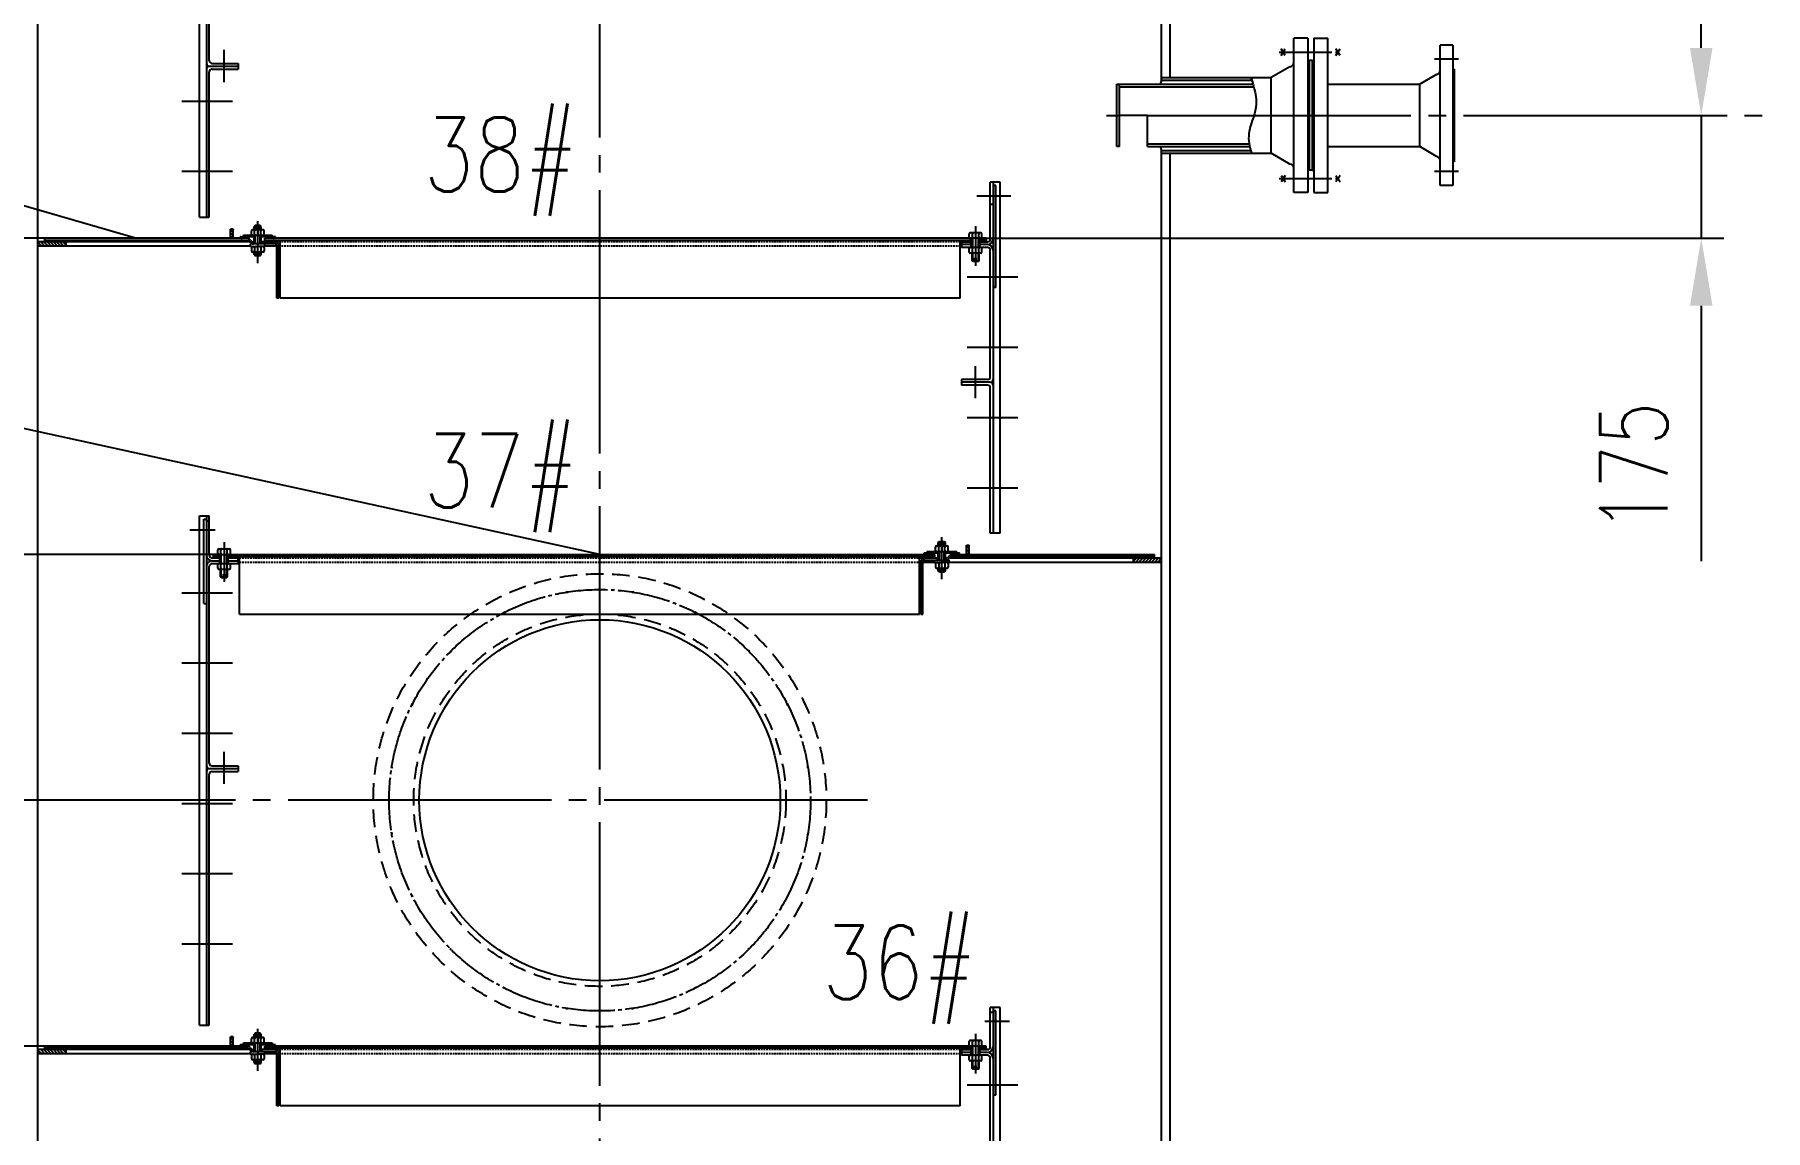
# Model space of a CAD drawing. Extents: x 16825 to 205982, y -10874 to 68273.
# Drawn here: x 164146 to 166610, y 53336 to 54896 of the extents above; entities that cross this region are included whole.
import ezdxf

# ---------------------------------------------------------------- set-up
doc = ezdxf.new("R2010")
doc.units = 0
doc.header["$LTSCALE"] = 5
doc.header["$MEASUREMENT"] = 0
doc.linetypes.add('CENTER', pattern=[18, 15, -1, 1, -1])
doc.linetypes.add('DASHED', pattern=[0.75, 0.5, -0.25])
doc.layers.get('DEFPOINTS').update_dxf_attribs({"linetype": 'CONTINUOUS'})
for name, color, linetype in [('CEN', 6, 'CENTER'), ('DIM', 1, 'CONTINUOUS'), ('HAT', 8, 'CONTINUOUS'), ('HID', 5, 'DASHED'), ('THIN', 1, 'CONTINUOUS'), ('THINK', 2, 'CONTINUOUS'), ('THK', 2, 'CONTINUOUS'), ('THN', 4, 'CONTINUOUS')]:
    doc.layers.add(name, color=color, linetype=linetype)
doc.styles.get("Standard").update_dxf_attribs({"font": 'simplex', "width": 0.75, "bigfont": 'hzdx'})
doc.dimstyles.new('DIM3', dxfattribs={"dimscale": 0, "dimtxt": 3, "dimasz": 3, "dimexe": 1, "dimexo": 0, "dimgap": 1.5, "dimtad": 1, "dimdec": 4, "dimdsep": 46, "dimtxsty": 'Standard', "dimcen": 3, "dimclrd": 1, "dimclrt": 3, "dimadec": 0, "dimazin": 0, "dimtfac": 0.75, "dimtdec": 4, "dimtix": 1, "dimtmove": 0, "dimatfit": 0, "dimfxl": 0, "dimtolj": 1, "dimtzin": 0, "dimarcsym": 0})
pattern_1 = [(135, (165397.0422, 51364.4804), (2.245064, 2.245064), [])]
pattern_2 = [(135, (165397.0422, 52514.4804), (2.245064, 2.245064), [])]
pattern_3 = [(45, (164503.711, 52064.4804), (-2.245064, 2.245064), [])]

# ---------------------------------------------------------------- blocks, each defined once
blk = doc.blocks.new('*D143')
at = {"layer": 'DEFPOINTS', "color": 0}
for p in [(166444.9, 66851.4), (165942.4, 28756.4), (167697.2, 28756.4)]:
    blk.add_point(p, dxfattribs=at)
at = {"layer": 'DIM', "lineweight": -2}
for p, q in [((166444.9, 66851.4), (167729.2, 66851.4)), ((165942.4, 28756.4), (167729.2, 28756.4))]:
    blk.add_line(p, q, dxfattribs=at)
at = {"layer": 'DIM', "color": 1, "lineweight": -2}
blk.add_line((167697.2, 66755.4), (167697.2, 28852.4), dxfattribs=at)
at = {"layer": 'DIM', "color": 1}
for points in [[(167681.2, 66755.4), (167713.2, 66755.4), (167697.2, 66851.4)], [(167681.2, 28852.4), (167713.2, 28852.4), (167697.2, 28756.4)]]:
    blk.add_solid(points, dxfattribs=at)
at = {"layer": 'DIM', "color": 3, "insert": (167601.2, 47803.9), "char_height": 96, "attachment_point": 5, "rotation": 90}
blk.add_mtext('\\A1;~38095', dxfattribs=at)
blk = doc.blocks.new('*D38')
at = {"layer": 'DEFPOINTS', "color": 0}
for p in [(165768.4, 59631.4), (167424.3, 59631.4), (165762.4, 34581.4)]:
    blk.add_point(p, dxfattribs=at)
at = {"layer": 'DIM', "lineweight": -2}
for p, q in [((165768.4, 59631.4), (167456.3, 59631.4)), ((165762.4, 34581.4), (167456.3, 34581.4))]:
    blk.add_line(p, q, dxfattribs=at)
at = {"layer": 'DIM', "color": 1, "lineweight": -2}
blk.add_line((167424.3, 34677.4), (167424.3, 59535.4), dxfattribs=at)
at = {"layer": 'DIM', "color": 1}
for points in [[(167408.3, 59535.4), (167440.3, 59535.4), (167424.3, 59631.4)], [(167408.3, 34677.4), (167440.3, 34677.4), (167424.3, 34581.4)]]:
    blk.add_solid(points, dxfattribs=at)
at = {"layer": 'DIM', "color": 3, "insert": (167328.3, 47106.4), "char_height": 96, "attachment_point": 5, "rotation": 90}
blk.add_mtext('\\A1;25050', dxfattribs=at)
blk = doc.blocks.new('*D104')
at = {"layer": 'DEFPOINTS', "color": 0}
for p in [(163106.3, 58206.4), (164238.9, 58206.4), (163235.4, 54156.4)]:
    blk.add_point(p, dxfattribs=at)
at = {"layer": 'DIM', "lineweight": -2}
for p, q in [((164238.9, 58206.4), (163074.3, 58206.4)), ((163235.4, 54156.4), (163074.3, 54156.4))]:
    blk.add_line(p, q, dxfattribs=at)
at = {"layer": 'DIM', "color": 1, "lineweight": -2}
blk.add_line((163106.3, 54252.4), (163106.3, 58110.4), dxfattribs=at)
at = {"layer": 'DIM', "color": 1}
for points in [[(163090.3, 58110.4), (163122.3, 58110.4), (163106.3, 58206.4)], [(163090.3, 54252.4), (163122.3, 54252.4), (163106.3, 54156.4)]]:
    blk.add_solid(points, dxfattribs=at)
at = {"layer": 'DIM', "color": 3, "insert": (163010.3, 56181.4), "char_height": 96, "attachment_point": 5, "rotation": 90}
blk.add_mtext('\\A1;9x450=4050', dxfattribs=at)
blk = doc.blocks.new('*D100')
at = {"layer": 'DEFPOINTS', "color": 0}
for p in [(163106.3, 53456.4), (164178.3, 53456.4), (163262.2, 49406.4)]:
    blk.add_point(p, dxfattribs=at)
at = {"layer": 'DIM', "lineweight": -2}
for p, q in [((164178.3, 53456.4), (163074.3, 53456.4)), ((163262.2, 49406.4), (163074.3, 49406.4))]:
    blk.add_line(p, q, dxfattribs=at)
at = {"layer": 'DIM', "color": 1, "lineweight": -2}
blk.add_line((163106.3, 49502.4), (163106.3, 53360.4), dxfattribs=at)
at = {"layer": 'DIM', "color": 1}
for points in [[(163090.3, 53360.4), (163122.3, 53360.4), (163106.3, 53456.4)], [(163090.3, 49502.4), (163122.3, 49502.4), (163106.3, 49406.4)]]:
    blk.add_solid(points, dxfattribs=at)
at = {"layer": 'DIM', "color": 3, "insert": (163010.3, 51431.4), "char_height": 96, "attachment_point": 5, "rotation": 90}
blk.add_mtext('\\A1;9x450=4050', dxfattribs=at)
blk = doc.blocks.new('*D103')
at = {"layer": 'DEFPOINTS', "color": 0}
for p in [(163423, 54606.4), (164289.4, 54606.4), (163741.9, 54156.4)]:
    blk.add_point(p, dxfattribs=at)
at = {"layer": 'DIM', "lineweight": -2}
for p, q in [((164289.4, 54606.4), (163391, 54606.4)), ((163741.9, 54156.4), (163391, 54156.4))]:
    blk.add_line(p, q, dxfattribs=at)
at = {"layer": 'DIM', "color": 1, "lineweight": -2}
blk.add_line((163423, 54252.4), (163423, 54510.4), dxfattribs=at)
at = {"layer": 'DIM', "color": 1}
for points in [[(163407, 54510.4), (163439, 54510.4), (163423, 54606.4)], [(163407, 54252.4), (163439, 54252.4), (163423, 54156.4)]]:
    blk.add_solid(points, dxfattribs=at)
at = {"layer": 'DIM', "color": 3, "insert": (163327, 54381.4), "char_height": 96, "attachment_point": 5, "rotation": 90}
blk.add_mtext('\\A1;450', dxfattribs=at)
blk = doc.blocks.new('*D102')
at = {"layer": 'DEFPOINTS', "color": 0}
for p in [(163106.3, 54156.4), (164409.4, 54156.4), (163626.3, 53456.4)]:
    blk.add_point(p, dxfattribs=at)
at = {"layer": 'DIM', "lineweight": -2}
for p, q in [((164409.4, 54156.4), (163074.3, 54156.4)), ((163626.3, 53456.4), (163074.3, 53456.4))]:
    blk.add_line(p, q, dxfattribs=at)
at = {"layer": 'DIM', "color": 1, "lineweight": -2}
blk.add_line((163106.3, 53552.4), (163106.3, 54060.4), dxfattribs=at)
at = {"layer": 'DIM', "color": 1}
for points in [[(163090.3, 54060.4), (163122.3, 54060.4), (163106.3, 54156.4)], [(163090.3, 53552.4), (163122.3, 53552.4), (163106.3, 53456.4)]]:
    blk.add_solid(points, dxfattribs=at)
at = {"layer": 'DIM', "color": 3, "insert": (163010.3, 53806.4), "char_height": 96, "attachment_point": 5, "rotation": 90}
blk.add_mtext('\\A1;700', dxfattribs=at)
blk = doc.blocks.new('*D111')
at = {"layer": 'DEFPOINTS', "color": 0}
for p in [(166198.5, 54781.4), (166518.7, 54781.4), (165491.4, 54606.4)]:
    blk.add_point(p, dxfattribs=at)
at = {"layer": 'DIM', "color": 1, "lineweight": -2}
for p, q in [((166518.7, 54877.4), (166518.7, 54973.4)), ((166518.7, 54781.4), (166518.7, 54606.4)), ((166518.7, 54510.4), (166518.7, 54146.9))]:
    blk.add_line(p, q, dxfattribs=at)
at = {"layer": 'DIM', "lineweight": -2}
for p, q in [((166198.5, 54781.4), (166550.7, 54781.4)), ((165491.4, 54606.4), (166550.7, 54606.4))]:
    blk.add_line(p, q, dxfattribs=at)
at = {"layer": 'DIM', "color": 1}
for points in [[(166502.7, 54877.4), (166534.7, 54877.4), (166518.7, 54781.4)], [(166502.7, 54510.4), (166534.7, 54510.4), (166518.7, 54606.4)]]:
    blk.add_solid(points, dxfattribs=at)
at = {"layer": 'DIM', "color": 3, "insert": (166422.7, 54280.7), "char_height": 96, "attachment_point": 5, "rotation": 90}
blk.add_mtext('\\A1;175', dxfattribs=at)

msp = doc.modelspace()

# ---------------------------------------------------------------- hatches: boundary and pattern name
at = {"layer": 'HAT'}
h = msp.add_hatch(dxfattribs=at)
h.set_pattern_fill('ANSI31', color=256, style=0)
h.set_pattern_definition(pattern_2)
h.paths.add_polyline_path([(164424.377, 54619.373), (164428.377, 54619.373), (164428.377, 54606.373), (164424.377, 54606.373)])
h = msp.add_hatch(dxfattribs=at)
h.set_pattern_fill('ANSI31', color=256, style=0)
h.set_pattern_definition(pattern_2)
h.paths.add_polyline_path([(164190.377, 54601.373), (164190.377, 54595.373), (164150.377, 54595.373), (164150.377, 54601.373)])
h = msp.add_hatch(dxfattribs=at)
h.set_pattern_fill('ANSI31', color=256, scale=0.5, style=0)
h.set_pattern_definition([(135, (165396.0422, 53229.4574), (1.122532, 1.122532), [])])
h.paths.add_polyline_path([(164469.377, 54608.373), (164469.377, 54610.373), (164482.877, 54610.373, -0.23606798), (164484.877, 54609.373, 0.23606798), (164486.877, 54608.373), (164488.377, 54608.373), (164488.377, 54606.373), (164486.877, 54606.373, -0.23606798), (164484.877, 54607.373, 0.23606798), (164482.877, 54608.373)])
h.paths.add_polyline_path([(164457.377, 54610.373), (164457.377, 54608.373), (164443.877, 54608.373, 0.23606798), (164441.877, 54607.373, -0.23606798), (164439.877, 54606.373), (164438.377, 54606.373), (164438.377, 54608.373), (164439.877, 54608.373, 0.23606798), (164441.877, 54609.373, -0.23606798), (164443.877, 54610.373)])
h = msp.add_hatch(dxfattribs=at)
h.set_pattern_fill('ANSI31', color=256, style=0)
h.set_pattern_definition(pattern_3)
h.paths.add_polyline_path([(165476.377, 54169.373), (165472.377, 54169.373), (165472.377, 54156.373), (165476.377, 54156.373)])
h = msp.add_hatch(dxfattribs=at)
h.set_pattern_fill('ANSI31', color=256, scale=0.5, style=0)
h.set_pattern_definition([(45, (164504.711, 52779.4574), (-1.122532, 1.122532), [])])
h.paths.add_polyline_path([(165431.377, 54158.373), (165431.377, 54160.373), (165417.877, 54160.373, 0.23606798), (165415.877, 54159.373, -0.23606798), (165413.877, 54158.373), (165412.377, 54158.373), (165412.377, 54156.373), (165413.877, 54156.373, 0.23606798), (165415.877, 54157.373, -0.23606798), (165417.877, 54158.373)])
h.paths.add_polyline_path([(165443.377, 54160.373), (165443.377, 54158.373), (165456.877, 54158.373, -0.23606798), (165458.877, 54157.373, 0.23606798), (165460.877, 54156.373), (165462.377, 54156.373), (165462.377, 54158.373), (165460.877, 54158.373, -0.23606798), (165458.877, 54159.373, 0.23606798), (165456.877, 54160.373)])
h = msp.add_hatch(dxfattribs=at)
h.set_pattern_fill('ANSI31', color=256, style=0)
h.set_pattern_definition(pattern_3)
h.paths.add_polyline_path([(165710.377, 54151.373), (165710.377, 54145.373), (165750.377, 54145.373), (165750.377, 54151.373)])
h = msp.add_hatch(dxfattribs=at)
h.set_pattern_fill('ANSI31', color=256, style=0)
h.set_pattern_definition(pattern_1)
h.paths.add_polyline_path([(164424.377, 53469.373), (164428.377, 53469.373), (164428.377, 53456.373), (164424.377, 53456.373)])
h = msp.add_hatch(dxfattribs=at)
h.set_pattern_fill('ANSI31', color=256, scale=0.5, style=0)
h.set_pattern_definition([(135, (165396.0422, 52079.4574), (1.122532, 1.122532), [])])
h.paths.add_polyline_path([(164469.377, 53458.373), (164469.377, 53460.373), (164482.877, 53460.373, -0.23606798), (164484.877, 53459.373, 0.23606798), (164486.877, 53458.373), (164488.377, 53458.373), (164488.377, 53456.373), (164486.877, 53456.373, -0.23606798), (164484.877, 53457.373, 0.23606798), (164482.877, 53458.373)])
h.paths.add_polyline_path([(164457.377, 53460.373), (164457.377, 53458.373), (164443.877, 53458.373, 0.23606798), (164441.877, 53457.373, -0.23606798), (164439.877, 53456.373), (164438.377, 53456.373), (164438.377, 53458.373), (164439.877, 53458.373, 0.23606798), (164441.877, 53459.373, -0.23606798), (164443.877, 53460.373)])
h = msp.add_hatch(dxfattribs=at)
h.set_pattern_fill('ANSI31', color=256, style=0)
h.set_pattern_definition(pattern_1)
h.paths.add_polyline_path([(164190.377, 53451.373), (164190.377, 53445.373), (164150.377, 53445.373), (164150.377, 53451.373)])

# ---------------------------------------------------------------- linework, layer by layer
at = {"layer": 'CEN', "ltscale": 5}
for p, q in [((164950.377, 28649.949), (164950.377, 65759.35)), ((165671.611, 54781.373), (165690.377, 54781.373)), ((165730.377, 54781.373), (168073.886, 54781.373)), ((165331.499, 53806.373), (162785.965, 53806.373))]:
    msp.add_line(p, q, dxfattribs=at)
at = {"layer": 'CEN'}
for p, q in [((164415.377, 54828.868), (164415.377, 54874.584)), ((165917.93, 54871.373), (166006.836, 54871.373)), ((166173.018, 54861.373), (166138.735, 54861.373)), ((164427.32, 54801.373), (164355.01, 54801.373)), ((164427.32, 54701.373), (164355.01, 54701.373)), ((165917.93, 54691.373), (166006.836, 54691.373)), ((166173.018, 54701.373), (166138.735, 54701.373)), ((165535.642, 54666.373), (165487.299, 54666.373)), ((164463.377, 54571.182), (164463.377, 54630.95)), ((165485.377, 54623.632), (165485.377, 54567.398)), ((165473.433, 54551.373), (165545.744, 54551.373)), ((165473.433, 54451.373), (165545.744, 54451.373)), ((165485.377, 54378.868), (165485.377, 54424.584)), ((165473.433, 54351.373), (165545.744, 54351.373)), ((165473.433, 54251.373), (165545.744, 54251.373)), ((164366.438, 54191.373), (164402.556, 54191.373)), ((164415.377, 54173.632), (164415.377, 54117.398)), ((165437.377, 54121.182), (165437.377, 54180.95)), ((164427.32, 54101.373), (164355.01, 54101.373)), ((164427.32, 54001.373), (164355.01, 54001.373)), ((164427.32, 53901.373), (164355.01, 53901.373)), ((164415.377, 53829.722), (164415.377, 53875.437)), ((164427.32, 53801.373), (164355.01, 53801.373)), ((164427.32, 53701.373), (164355.01, 53701.373)), ((164427.32, 53601.373), (164355.01, 53601.373)), ((164463.377, 53421.182), (164463.377, 53480.95)), ((165533.676, 53491.373), (165498.63, 53491.373)), ((165485.377, 53473.632), (165485.377, 53417.398)), ((165473.433, 53401.373), (165545.744, 53401.373))]:
    msp.add_line(p, q, dxfattribs=at)
msp.add_circle((164950.377, 53806.373), 300, dxfattribs=at)
at = {"layer": 'HID'}
for p, q in [((165463.377, 54601.373), (164496.377, 54601.373)), ((165463.377, 54595.373), (164496.377, 54595.373)), ((164437.377, 54151.373), (165404.377, 54151.373)), ((164437.377, 54145.373), (165404.377, 54145.373)), ((165463.377, 53451.373), (164496.377, 53451.373)), ((165463.377, 53445.373), (164496.377, 53445.373))]:
    msp.add_line(p, q, dxfattribs=at)
at = {"layer": 'HID', "ltscale": 10}
for radius in [322.5, 265]:
    msp.add_circle((164950.377, 53806.373), radius, dxfattribs=at)
at = {"layer": 'THIN'}
for p, q in [((164289.377, 54606.373), (162229.69, 55202.498)), ((164950.377, 54156.373), (162229.69, 54751.195))]:
    msp.add_line(p, q, dxfattribs=at)
msp.add_open_spline([(165877.131, 54835.373), (165882.398, 54821.09), (165890.186, 54794.313), (165871.052, 54758.556), (165875.226, 54736.815), (165878.462, 54727.373)], degree=3, knots=[9.61809458, 9.61809458, 9.61809458, 9.61809458, 53.25499629, 91.56158842, 120.97005908, 120.97005908, 120.97005908, 120.97005908], dxfattribs=at)
at = {"layer": 'THINK'}
for p, q in [((164150.377, 54595.373), (164150.377, 54601.373)), ((165750.377, 54145.373), (165750.377, 54151.373)), ((164150.377, 53445.373), (164150.377, 53451.373))]:
    msp.add_line(p, q, dxfattribs=at)
at = {"layer": 'THK'}
for p, q in [((165750.377, 54831.373), (165750.377, 55631.373)), ((165762.377, 54835.373), (165762.377, 55627.373)), ((164150.377, 36168.873), (164150.377, 55518.373)), ((164380.377, 54636.373), (164380.377, 55136.373)), ((164390.377, 55136.373), (164390.377, 54636.373)), ((164394.377, 54859.373), (164394.377, 55039.373)), ((165938.377, 54671.373), (165938.377, 54891.373)), ((165958.377, 54891.373), (165938.377, 54891.373)), ((165958.377, 54891.373), (165958.377, 54671.373)), ((165966.877, 54891.373), (165966.877, 54671.373)), ((165966.877, 54891.373), (165986.877, 54891.373)), ((165986.877, 54671.373), (165986.877, 54891.373)), ((165926.38, 54866.791), (165920.415, 54875.955)), ((165920.415, 54866.791), (165926.38, 54875.955)), ((165964.877, 54859.373), (165958.377, 54859.373)), ((165960.377, 54859.373), (165960.377, 54703.373)), ((165964.877, 54859.373), (165964.877, 54703.373)), ((165964.877, 54859.373), (165966.877, 54859.373)), ((165998.387, 54866.791), (166004.352, 54875.955)), ((166004.352, 54866.791), (165998.387, 54875.955)), ((166146.877, 54681.373), (166146.877, 54881.373)), ((166164.877, 54881.373), (166146.877, 54881.373)), ((166164.877, 54881.373), (166164.877, 54681.373)), ((164394.377, 54851.373), (164435.377, 54851.373)), ((164394.377, 54636.373), (164394.377, 54843.373)), ((164398.377, 54855.373), (164435.377, 54855.373)), ((164398.377, 54847.373), (164435.377, 54847.373)), ((164435.377, 54855.373), (164435.377, 54847.373)), ((165750.377, 54835.373), (165906.374, 54835.373)), ((165933.108, 54850.726), (165906.374, 54835.373)), ((165906.374, 54727.373), (165906.374, 54835.373)), ((166141.608, 54839.726), (166118.153, 54825.873)), ((166166.877, 54847.373), (166164.877, 54847.373)), ((166166.877, 54847.373), (166166.877, 54715.373)), ((165686.377, 54736.873), (165686.377, 54825.873)), ((165686.377, 54825.873), (165880.415, 54825.873)), ((165690.377, 54736.873), (165690.377, 54825.873)), ((165690.377, 54821.873), (165881.62, 54821.873)), ((165750.377, 54831.373), (165878.573, 54831.373)), ((165986.877, 54825.873), (166118.153, 54825.873)), ((166118.153, 54736.873), (166118.153, 54825.873)), ((165730.377, 54781.373), (165690.377, 54781.373)), ((165730.377, 54736.873), (165730.377, 54781.373)), ((165690.377, 54736.873), (165686.377, 54736.873)), ((165730.377, 54740.873), (165874.974, 54740.873)), ((165730.377, 54736.873), (165875.745, 54736.873)), ((165986.877, 54736.873), (166118.153, 54736.873)), ((166141.608, 54723.019), (166118.153, 54736.873)), ((165750.377, 41744.373), (165750.377, 54731.373)), ((165750.377, 54731.373), (165877.18, 54731.373)), ((165750.377, 54727.373), (165906.374, 54727.373)), ((165762.377, 43081.373), (165762.377, 54727.373)), ((165933.108, 54712.019), (165906.374, 54727.373)), ((166166.877, 54715.373), (166164.877, 54715.373)), ((165520.377, 54686.373), (165506.377, 54686.373)), ((165506.377, 54605.373), (165506.377, 54686.373)), ((165510.377, 54686.373), (165510.377, 54186.373)), ((165520.377, 54186.373), (165520.377, 54686.373)), ((165920.415, 54695.955), (165926.38, 54686.791)), ((165926.38, 54695.955), (165920.415, 54686.791)), ((165964.877, 54703.373), (165958.377, 54703.373)), ((165964.877, 54703.373), (165966.877, 54703.373)), ((166004.352, 54695.955), (165998.387, 54686.791)), ((165998.387, 54695.955), (166004.352, 54686.791)), ((165514.377, 54681.373), (165510.377, 54681.373)), ((165514.377, 54536.373), (165514.377, 54681.373)), ((165958.377, 54671.373), (165938.377, 54671.373)), ((165966.877, 54671.373), (165986.877, 54671.373)), ((166164.877, 54681.373), (166146.877, 54681.373)), ((164380.377, 54636.373), (164394.377, 54636.373)), ((165510.377, 54654.373), (165506.377, 54654.373)), ((164424.377, 54606.373), (164424.377, 54619.373)), ((164428.377, 54619.373), (164424.377, 54619.373)), ((164428.377, 54606.373), (164428.377, 54619.373)), ((164454.377, 54611.873), (164454.377, 54616.873)), ((164470.877, 54618.373), (164455.877, 54618.373)), ((164459.877, 54624.826), (164458.377, 54623.326)), ((164458.377, 54618.373), (164458.377, 54623.326)), ((164458.377, 54623.326), (164462.377, 54623.326)), ((164458.877, 54611.873), (164458.877, 54616.873)), ((164462.377, 54624.826), (164459.877, 54624.826)), ((164462.377, 54619.826), (164462.377, 54624.826)), ((164464.377, 54619.826), (164462.377, 54619.826)), ((164463.377, 54618.373), (164463.377, 54610.373)), ((164466.877, 54624.826), (164464.377, 54624.826)), ((164464.377, 54619.826), (164464.377, 54624.826)), ((164468.377, 54623.326), (164464.377, 54623.326)), ((164468.377, 54623.326), (164466.877, 54624.826)), ((164467.877, 54611.873), (164467.877, 54616.873)), ((164468.377, 54618.373), (164468.377, 54623.326)), ((164472.377, 54611.873), (164472.377, 54616.873)), ((165476.377, 54607.873), (165476.377, 54612.873)), ((165492.877, 54614.373), (165477.877, 54614.373)), ((165480.877, 54607.873), (165480.877, 54612.873)), ((165489.877, 54607.873), (165489.877, 54612.873)), ((165494.377, 54607.873), (165494.377, 54612.873)), ((164452.377, 54601.373), (164150.377, 54601.373)), ((164453.141, 54595.373), (164150.377, 54595.373)), ((164448.716, 54606.373), (164160.377, 54606.373)), ((164160.377, 54601.373), (164160.377, 54606.373)), ((164448.377, 54603.373), (164160.377, 54603.373)), ((164190.377, 54595.373), (164190.377, 54603.373)), ((164438.377, 54606.373), (164438.377, 54608.373)), ((164439.877, 54608.373), (164438.377, 54608.373)), ((164482.877, 54610.373), (164443.877, 54610.373)), ((164458.377, 54608.373), (164443.877, 54608.373)), ((164453.141, 54594.873), (164453.141, 54598.373)), ((164487.377, 54598.373), (164453.141, 54598.373)), ((164453.141, 54594.873), (164463.377, 54594.873)), ((164454.377, 54593.373), (164454.377, 54588.373)), ((164457.377, 54608.373), (164457.377, 54610.373)), ((164457.377, 54598.373), (164457.377, 54601.373)), ((164458.377, 54601.373), (164457.377, 54601.373)), ((164458.377, 54598.373), (164458.377, 54610.373)), ((164458.877, 54593.373), (164458.877, 54588.373)), ((164463.377, 54586.873), (164463.377, 54594.873)), ((164473.612, 54594.873), (164463.377, 54594.873)), ((164467.877, 54593.373), (164467.877, 54588.373)), ((164468.377, 54598.373), (164468.377, 54610.373)), ((164482.877, 54608.373), (164468.377, 54608.373)), ((164495.377, 54601.373), (164468.377, 54601.373)), ((164469.377, 54608.373), (164469.377, 54610.373)), ((164469.377, 54598.373), (164469.377, 54601.373)), ((164472.377, 54593.373), (164472.377, 54588.373)), ((165500.377, 54606.373), (164473.377, 54606.373)), ((164473.377, 54601.373), (164473.377, 54606.373)), ((165480.377, 54603.373), (164473.377, 54603.373)), ((164473.612, 54594.873), (164473.612, 54598.373)), ((164490.377, 54595.373), (164473.612, 54595.373)), ((164488.377, 54608.373), (164486.877, 54608.373)), ((164488.377, 54606.373), (164488.377, 54608.373)), ((164490.377, 54521.373), (164490.377, 54595.373)), ((164493.377, 54601.373), (164493.377, 54603.373)), ((164495.377, 54595.373), (164493.377, 54595.373)), ((164493.377, 54521.373), (164493.377, 54595.373)), ((164495.377, 54521.373), (164495.377, 54603.373)), ((165463.377, 54521.373), (165463.377, 54603.373)), ((165463.377, 54601.373), (165480.377, 54601.373)), ((165465.377, 54595.373), (165463.377, 54595.373)), ((165465.377, 54597.373), (165465.377, 54601.373)), ((165465.377, 54601.373), (165465.377, 54593.373)), ((165480.377, 54601.373), (165465.377, 54601.373)), ((165480.377, 54597.373), (165465.377, 54597.373)), ((165502.377, 54593.373), (165465.377, 54593.373)), ((165476.377, 54586.873), (165476.377, 54591.873)), ((165479.377, 54603.373), (165479.377, 54606.373)), ((165479.377, 54603.373), (165479.377, 54601.373)), ((165479.377, 54593.373), (165479.377, 54601.373)), ((165480.377, 54593.373), (165480.377, 54606.373)), ((165480.877, 54586.873), (165480.877, 54591.873)), ((165489.877, 54586.873), (165489.877, 54591.873)), ((165490.377, 54593.373), (165490.377, 54606.373)), ((165500.377, 54603.373), (165490.377, 54603.373)), ((165502.377, 54601.373), (165490.377, 54601.373)), ((165490.377, 54601.373), (165502.377, 54601.373)), ((165502.377, 54597.373), (165490.377, 54597.373)), ((165491.377, 54603.373), (165491.377, 54606.373)), ((165491.377, 54601.373), (165491.377, 54603.373)), ((165491.377, 54593.373), (165491.377, 54601.373)), ((165494.377, 54586.873), (165494.377, 54591.873)), ((165500.377, 54603.373), (165500.377, 54606.373)), ((165500.377, 54603.373), (165500.377, 54601.373)), ((165506.377, 54409.373), (165506.377, 54589.373)), ((164470.877, 54586.873), (164455.877, 54586.873)), ((164458.377, 54582.826), (164458.377, 54586.873)), ((164458.377, 54582.826), (164459.877, 54581.326)), ((164458.377, 54582.826), (164462.377, 54582.826)), ((164462.377, 54581.326), (164459.877, 54581.326)), ((164462.377, 54581.326), (164462.377, 54586.326)), ((164464.377, 54586.326), (164462.377, 54586.326)), ((164464.377, 54581.326), (164464.377, 54586.326)), ((164468.377, 54582.826), (164464.377, 54582.826)), ((164466.877, 54581.326), (164464.377, 54581.326)), ((164466.877, 54581.326), (164468.377, 54582.826)), ((164468.377, 54582.826), (164468.377, 54586.873)), ((165492.877, 54585.373), (165477.877, 54585.373)), ((165480.377, 54574.373), (165480.377, 54585.373)), ((165481.377, 54573.373), (165480.377, 54574.373)), ((165480.377, 54574.373), (165484.377, 54574.373)), ((165484.377, 54573.373), (165481.377, 54573.373)), ((165484.377, 54573.373), (165484.377, 54578.373)), ((165486.377, 54578.373), (165484.377, 54578.373)), ((165486.377, 54573.373), (165486.377, 54578.373)), ((165490.377, 54574.373), (165486.377, 54574.373)), ((165489.377, 54573.373), (165486.377, 54573.373)), ((165489.377, 54573.373), (165490.377, 54574.373)), ((165490.377, 54574.373), (165490.377, 54585.373)), ((164493.377, 54521.373), (164490.377, 54521.373)), ((165463.377, 54521.373), (164495.377, 54521.373)), ((165514.377, 54536.373), (165510.377, 54536.373)), ((165502.377, 54405.373), (165465.377, 54405.373)), ((165465.377, 54405.373), (165465.377, 54397.373)), ((165506.377, 54401.373), (165465.377, 54401.373)), ((165502.377, 54397.373), (165465.377, 54397.373)), ((165506.377, 54186.373), (165506.377, 54393.373)), ((164380.377, 53486.373), (164380.377, 54211.373)), ((164380.377, 54211.373), (164394.377, 54211.373)), ((164386.377, 54086.373), (164386.377, 54206.373)), ((164386.377, 54206.373), (164390.377, 54206.373)), ((164390.377, 54211.373), (164390.377, 53486.373)), ((164390.377, 54204.373), (164394.377, 54204.373)), ((164394.377, 54155.373), (164394.377, 54211.373)), ((165429.877, 54168.373), (165444.877, 54168.373)), ((165432.377, 54173.326), (165433.877, 54174.826)), ((165432.377, 54168.373), (165432.377, 54173.326)), ((165432.377, 54173.326), (165436.377, 54173.326)), ((165433.877, 54174.826), (165436.377, 54174.826)), ((165436.377, 54169.826), (165436.377, 54174.826)), ((165436.377, 54169.826), (165438.377, 54169.826)), ((165437.377, 54168.373), (165437.377, 54160.373)), ((165438.377, 54169.826), (165438.377, 54174.826)), ((165438.377, 54174.826), (165440.877, 54174.826)), ((165442.377, 54173.326), (165438.377, 54173.326)), ((165440.877, 54174.826), (165442.377, 54173.326)), ((165442.377, 54168.373), (165442.377, 54173.326)), ((165472.377, 54169.373), (165476.377, 54169.373)), ((165472.377, 54156.373), (165472.377, 54169.373)), ((165476.377, 54156.373), (165476.377, 54169.373)), ((165520.377, 54186.373), (165506.377, 54186.373)), ((164398.377, 54151.373), (164410.377, 54151.373)), ((164410.377, 54151.373), (164398.377, 54151.373)), ((164398.377, 54147.373), (164410.377, 54147.373)), ((164398.377, 54143.373), (164435.377, 54143.373)), ((164400.377, 54156.373), (165427.377, 54156.373)), ((164400.377, 54153.373), (164400.377, 54156.373)), ((164400.377, 54153.373), (164410.377, 54153.373)), ((164400.377, 54153.373), (164400.377, 54151.373)), ((164406.377, 54157.873), (164406.377, 54162.873)), ((164407.877, 54164.373), (164422.877, 54164.373)), ((164409.377, 54153.373), (164409.377, 54156.373)), ((164409.377, 54151.373), (164409.377, 54153.373)), ((164409.377, 54143.373), (164409.377, 54151.373)), ((164410.377, 54143.373), (164410.377, 54156.373)), ((164410.877, 54157.873), (164410.877, 54162.873)), ((164419.877, 54157.873), (164419.877, 54162.873)), ((164420.377, 54143.373), (164420.377, 54156.373)), ((164420.377, 54153.373), (165427.377, 54153.373)), ((164437.377, 54151.373), (164420.377, 54151.373)), ((164420.377, 54151.373), (164435.377, 54151.373)), ((164420.377, 54147.373), (164435.377, 54147.373)), ((164421.377, 54153.373), (164421.377, 54156.373)), ((164421.377, 54153.373), (164421.377, 54151.373)), ((164421.377, 54143.373), (164421.377, 54151.373)), ((164424.377, 54157.873), (164424.377, 54162.873)), ((164435.377, 54147.373), (164435.377, 54151.373)), ((164435.377, 54151.373), (164435.377, 54143.373)), ((164435.377, 54145.373), (164437.377, 54145.373)), ((164437.377, 54071.373), (164437.377, 54153.373)), ((165405.377, 54071.373), (165405.377, 54153.373)), ((165405.377, 54151.373), (165432.377, 54151.373)), ((165405.377, 54145.373), (165407.377, 54145.373)), ((165407.377, 54151.373), (165407.377, 54153.373)), ((165407.377, 54071.373), (165407.377, 54145.373)), ((165410.377, 54071.373), (165410.377, 54145.373)), ((165410.377, 54145.373), (165427.141, 54145.373)), ((165412.377, 54158.373), (165413.877, 54158.373)), ((165412.377, 54156.373), (165412.377, 54158.373)), ((165413.377, 54148.373), (165447.612, 54148.373)), ((165417.877, 54160.373), (165456.877, 54160.373)), ((165417.877, 54158.373), (165432.377, 54158.373)), ((165427.141, 54144.873), (165427.141, 54148.373)), ((165427.141, 54144.873), (165437.377, 54144.873)), ((165427.377, 54151.373), (165427.377, 54156.373)), ((165428.377, 54161.873), (165428.377, 54166.873)), ((165428.377, 54143.373), (165428.377, 54138.373)), ((165431.377, 54158.373), (165431.377, 54160.373)), ((165431.377, 54148.373), (165431.377, 54151.373)), ((165432.377, 54148.373), (165432.377, 54160.373)), ((165432.877, 54161.873), (165432.877, 54166.873)), ((165432.877, 54143.373), (165432.877, 54138.373)), ((165437.377, 54136.873), (165437.377, 54144.873)), ((165447.612, 54144.873), (165437.377, 54144.873)), ((165441.877, 54161.873), (165441.877, 54166.873)), ((165441.877, 54143.373), (165441.877, 54138.373)), ((165442.377, 54148.373), (165442.377, 54160.373)), ((165442.377, 54158.373), (165456.877, 54158.373)), ((165442.377, 54151.373), (165443.377, 54151.373)), ((165443.377, 54158.373), (165443.377, 54160.373)), ((165443.377, 54148.373), (165443.377, 54151.373)), ((165446.377, 54161.873), (165446.377, 54166.873)), ((165446.377, 54143.373), (165446.377, 54138.373)), ((165447.612, 54144.873), (165447.612, 54148.373)), ((165447.612, 54145.373), (165750.377, 54145.373)), ((165448.377, 54151.373), (165750.377, 54151.373)), ((165452.037, 54156.373), (165740.377, 54156.373)), ((165452.377, 54153.373), (165740.377, 54153.373)), ((165460.877, 54158.373), (165462.377, 54158.373)), ((165462.377, 54156.373), (165462.377, 54158.373)), ((165710.377, 54145.373), (165710.377, 54153.373)), ((165740.377, 54151.373), (165740.377, 54156.373)), ((164394.377, 53959.373), (164394.377, 54139.373)), ((164406.377, 54136.873), (164406.377, 54141.873)), ((164407.877, 54135.373), (164422.877, 54135.373)), ((164410.377, 54124.373), (164410.377, 54135.373)), ((164411.377, 54123.373), (164410.377, 54124.373)), ((164410.377, 54124.373), (164414.377, 54124.373)), ((164410.877, 54136.873), (164410.877, 54141.873)), ((164411.377, 54123.373), (164414.377, 54123.373)), ((164414.377, 54128.373), (164416.377, 54128.373)), ((164414.377, 54123.373), (164414.377, 54128.373)), ((164416.377, 54123.373), (164416.377, 54128.373)), ((164420.377, 54124.373), (164416.377, 54124.373)), ((164416.377, 54123.373), (164419.377, 54123.373)), ((164419.377, 54123.373), (164420.377, 54124.373)), ((164419.877, 54136.873), (164419.877, 54141.873)), ((164420.377, 54124.373), (164420.377, 54135.373)), ((164424.377, 54136.873), (164424.377, 54141.873)), ((165429.877, 54136.873), (165444.877, 54136.873)), ((165432.377, 54132.826), (165432.377, 54136.873)), ((165433.877, 54131.326), (165432.377, 54132.826)), ((165432.377, 54132.826), (165436.377, 54132.826)), ((165433.877, 54131.326), (165436.377, 54131.326)), ((165436.377, 54131.326), (165436.377, 54136.326)), ((165436.377, 54136.326), (165438.377, 54136.326)), ((165438.377, 54131.326), (165438.377, 54136.326)), ((165442.377, 54132.826), (165438.377, 54132.826)), ((165438.377, 54131.326), (165440.877, 54131.326)), ((165442.377, 54132.826), (165440.877, 54131.326)), ((165442.377, 54132.826), (165442.377, 54136.873)), ((164901.965, 54102.444), (164904.928, 54102.914)), ((164903.212, 54104.161), (164903.681, 54101.198)), ((164995.825, 54102.914), (164998.788, 54102.444)), ((164997.542, 54104.161), (164997.072, 54101.198)), ((164386.377, 54086.373), (164390.377, 54086.373)), ((164437.377, 54071.373), (165405.377, 54071.373)), ((164812.843, 54072.994), (164815.516, 54074.355)), ((164813.498, 54075.011), (164814.86, 54072.338)), ((165085.237, 54074.355), (165087.91, 54072.994)), ((165087.255, 54075.011), (165085.893, 54072.338)), ((165407.377, 54071.373), (165410.377, 54071.373)), ((164737.184, 54017.444), (164739.305, 54019.565)), ((164737.184, 54019.565), (164739.305, 54017.444)), ((165161.448, 54019.565), (165163.569, 54017.444)), ((165163.569, 54019.565), (165161.448, 54017.444)), ((164394.377, 53859.373), (164394.377, 53959.373)), ((164681.738, 53943.251), (164684.411, 53941.889)), ((164682.394, 53941.233), (164683.756, 53943.906)), ((165219.015, 53943.251), (165216.342, 53941.889)), ((165216.998, 53943.906), (165218.36, 53941.233)), ((164394.377, 53851.373), (164435.377, 53851.373)), ((164398.377, 53855.373), (164435.377, 53855.373)), ((164435.377, 53855.373), (164435.377, 53847.373)), ((164652.589, 53853.538), (164655.552, 53853.068)), ((164653.835, 53851.821), (164654.305, 53854.784)), ((165248.165, 53853.538), (165245.202, 53853.068)), ((165246.448, 53854.784), (165246.918, 53851.821)), ((164394.377, 53486.373), (164394.377, 53843.373)), ((164398.377, 53847.373), (164435.377, 53847.373)), ((164652.589, 53759.208), (164655.552, 53759.677)), ((164654.305, 53757.961), (164653.835, 53760.924)), ((164681.738, 53669.494), (164684.411, 53670.856)), ((164683.756, 53668.839), (164682.394, 53671.512)), ((164739.305, 53593.18), (164737.184, 53595.301)), ((164737.184, 53593.18), (164739.305, 53595.301)), ((165163.569, 53595.301), (165161.448, 53593.18)), ((165163.569, 53593.18), (165161.448, 53595.301)), ((164815.516, 53538.39), (164812.843, 53539.752)), ((164813.498, 53537.734), (164814.86, 53540.407)), ((165087.91, 53539.752), (165085.237, 53538.39)), ((165087.255, 53537.734), (165085.893, 53540.407)), ((164904.928, 53509.831), (164901.965, 53510.301)), ((164903.212, 53508.585), (164903.681, 53511.548)), ((164998.788, 53510.301), (164995.825, 53509.831)), ((164997.542, 53508.585), (164997.072, 53511.548)), ((165506.377, 53455.373), (165506.377, 53511.373)), ((165520.377, 53511.373), (165506.377, 53511.373)), ((165510.377, 53504.373), (165506.377, 53504.373)), ((165510.377, 53511.373), (165510.377, 53442.701)), ((165514.377, 53506.373), (165510.377, 53506.373)), ((165514.377, 53386.373), (165514.377, 53506.373)), ((165520.377, 53031.373), (165520.377, 53511.373)), ((164380.377, 53486.373), (164394.377, 53486.373)), ((164448.716, 53456.373), (164160.377, 53456.373)), ((164160.377, 53451.373), (164160.377, 53456.373)), ((164448.377, 53453.373), (164160.377, 53453.373)), ((164190.377, 53445.373), (164190.377, 53453.373)), ((164428.377, 53469.373), (164424.377, 53469.373)), ((164424.377, 53456.373), (164424.377, 53469.373)), ((164428.377, 53456.373), (164428.377, 53469.373)), ((164439.877, 53458.373), (164438.377, 53458.373)), ((164438.377, 53456.373), (164438.377, 53458.373)), ((164482.877, 53460.373), (164443.877, 53460.373)), ((164458.377, 53458.373), (164443.877, 53458.373)), ((164454.377, 53461.873), (164454.377, 53466.873)), ((164470.877, 53468.373), (164455.877, 53468.373)), ((164457.377, 53458.373), (164457.377, 53460.373)), ((164459.877, 53474.826), (164458.377, 53473.326)), ((164458.377, 53473.326), (164462.377, 53473.326)), ((164458.377, 53468.373), (164458.377, 53473.326)), ((164458.377, 53448.373), (164458.377, 53460.373)), ((164458.877, 53461.873), (164458.877, 53466.873)), ((164462.377, 53474.826), (164459.877, 53474.826)), ((164462.377, 53469.826), (164462.377, 53474.826)), ((164464.377, 53469.826), (164462.377, 53469.826)), ((164463.377, 53468.373), (164463.377, 53460.373)), ((164464.377, 53469.826), (164464.377, 53474.826)), ((164466.877, 53474.826), (164464.377, 53474.826)), ((164468.377, 53473.326), (164464.377, 53473.326)), ((164468.377, 53473.326), (164466.877, 53474.826)), ((164467.877, 53461.873), (164467.877, 53466.873)), ((164468.377, 53468.373), (164468.377, 53473.326)), ((164468.377, 53448.373), (164468.377, 53460.373)), ((164482.877, 53458.373), (164468.377, 53458.373)), ((164469.377, 53458.373), (164469.377, 53460.373)), ((164472.377, 53461.873), (164472.377, 53466.873)), ((165500.377, 53456.373), (164473.377, 53456.373)), ((164473.377, 53451.373), (164473.377, 53456.373)), ((165480.377, 53453.373), (164473.377, 53453.373)), ((164488.377, 53458.373), (164486.877, 53458.373)), ((164488.377, 53456.373), (164488.377, 53458.373)), ((164493.377, 53451.373), (164493.377, 53453.373)), ((164495.377, 53371.373), (164495.377, 53453.373)), ((165463.377, 53371.373), (165463.377, 53453.373)), ((165476.377, 53457.873), (165476.377, 53462.873)), ((165492.877, 53464.373), (165477.877, 53464.373)), ((165479.377, 53453.373), (165479.377, 53456.373)), ((165479.377, 53453.373), (165479.377, 53451.373)), ((165480.377, 53443.373), (165480.377, 53456.373)), ((165480.877, 53457.873), (165480.877, 53462.873)), ((165489.877, 53457.873), (165489.877, 53462.873)), ((165490.377, 53443.373), (165490.377, 53456.373)), ((165500.377, 53453.373), (165490.377, 53453.373)), ((165491.377, 53453.373), (165491.377, 53456.373)), ((165491.377, 53451.373), (165491.377, 53453.373)), ((165494.377, 53457.873), (165494.377, 53462.873)), ((165500.377, 53453.373), (165500.377, 53456.373)), ((165500.377, 53453.373), (165500.377, 53451.373)), ((164452.377, 53451.373), (164150.377, 53451.373)), ((164453.141, 53445.373), (164150.377, 53445.373)), ((164487.377, 53448.373), (164453.141, 53448.373)), ((164453.141, 53444.873), (164453.141, 53448.373)), ((164453.141, 53444.873), (164463.377, 53444.873)), ((164454.377, 53443.373), (164454.377, 53438.373)), ((164470.877, 53436.873), (164455.877, 53436.873)), ((164458.377, 53451.373), (164457.377, 53451.373)), ((164457.377, 53448.373), (164457.377, 53451.373)), ((164458.377, 53432.826), (164458.377, 53436.873)), ((164458.377, 53432.826), (164462.377, 53432.826)), ((164458.377, 53432.826), (164459.877, 53431.326)), ((164458.877, 53443.373), (164458.877, 53438.373)), ((164462.377, 53431.326), (164459.877, 53431.326)), ((164464.377, 53436.326), (164462.377, 53436.326)), ((164462.377, 53431.326), (164462.377, 53436.326)), ((164473.612, 53444.873), (164463.377, 53444.873)), ((164463.377, 53436.873), (164463.377, 53444.873)), ((164464.377, 53431.326), (164464.377, 53436.326)), ((164468.377, 53432.826), (164464.377, 53432.826)), ((164466.877, 53431.326), (164464.377, 53431.326)), ((164466.877, 53431.326), (164468.377, 53432.826)), ((164467.877, 53443.373), (164467.877, 53438.373)), ((164495.377, 53451.373), (164468.377, 53451.373)), ((164468.377, 53432.826), (164468.377, 53436.873)), ((164469.377, 53448.373), (164469.377, 53451.373)), ((164472.377, 53443.373), (164472.377, 53438.373)), ((164473.612, 53444.873), (164473.612, 53448.373)), ((164490.377, 53445.373), (164473.612, 53445.373)), ((164490.377, 53371.373), (164490.377, 53445.373)), ((164495.377, 53445.373), (164493.377, 53445.373)), ((164493.377, 53371.373), (164493.377, 53445.373)), ((165463.377, 53451.373), (165480.377, 53451.373)), ((165465.377, 53445.373), (165463.377, 53445.373)), ((165465.377, 53451.373), (165465.377, 53443.373)), ((165480.377, 53451.373), (165465.377, 53451.373)), ((165465.377, 53447.373), (165465.377, 53451.373)), ((165480.377, 53447.373), (165465.377, 53447.373)), ((165502.377, 53443.373), (165465.377, 53443.373)), ((165476.377, 53436.873), (165476.377, 53441.873)), ((165492.877, 53435.373), (165477.877, 53435.373)), ((165479.377, 53443.373), (165479.377, 53451.373)), ((165480.377, 53424.373), (165480.377, 53435.373)), ((165480.877, 53436.873), (165480.877, 53441.873)), ((165489.877, 53436.873), (165489.877, 53441.873)), ((165502.377, 53451.373), (165490.377, 53451.373)), ((165490.377, 53451.373), (165502.377, 53451.373)), ((165502.377, 53447.373), (165490.377, 53447.373)), ((165490.377, 53424.373), (165490.377, 53435.373)), ((165491.377, 53443.373), (165491.377, 53451.373)), ((165494.377, 53436.873), (165494.377, 53441.873)), ((165506.377, 53259.373), (165506.377, 53439.373)), ((165510.377, 53442.701), (165510.377, 53031.373)), ((165480.377, 53424.373), (165484.377, 53424.373)), ((165481.377, 53423.373), (165480.377, 53424.373)), ((165484.377, 53423.373), (165481.377, 53423.373)), ((165486.377, 53428.373), (165484.377, 53428.373)), ((165484.377, 53423.373), (165484.377, 53428.373)), ((165486.377, 53423.373), (165486.377, 53428.373)), ((165490.377, 53424.373), (165486.377, 53424.373)), ((165489.377, 53423.373), (165486.377, 53423.373)), ((165489.377, 53423.373), (165490.377, 53424.373)), ((165514.377, 53386.373), (165510.377, 53386.373)), ((164493.377, 53371.373), (164490.377, 53371.373)), ((165463.377, 53371.373), (164495.377, 53371.373))]:
    msp.add_line(p, q, dxfattribs=at)
msp.add_circle((164950.377, 53806.373), 257, dxfattribs=at)
for centre, radius, start, end in [((164398.377, 54859.373), 4, 180, 270), ((164394.377, 54855.373), 4, 180, 270), ((164394.377, 54847.373), 4, 90, 180), ((164398.377, 54843.373), 4, 90, 180), ((165932.377, 54856.681), 6, 277, 0), ((166140.877, 54845.681), 6, 277, 0), ((165887.56, 54781.373), 146.011, 159.974447, 162.25562), ((165887.56, 54781.373), 146.011, 197.74438, 200.025553), ((165932.377, 54706.064), 6, 360, 83), ((166140.877, 54717.064), 6, 360, 83), ((164455.877, 54616.873), 1.5, 90, 180), ((164455.877, 54611.873), 1.5, 180, 270), ((164457.377, 54616.873), 1.5, 0, 90), ((164457.377, 54611.873), 1.5, 270, 0), ((164460.377, 54616.873), 1.5, 90, 180), ((164460.377, 54611.873), 1.5, 180, 270), ((164466.377, 54616.873), 1.5, 0, 90), ((164466.377, 54611.873), 1.5, 270, 0), ((164469.377, 54616.873), 1.5, 90, 180), ((164469.377, 54611.873), 1.5, 180, 270), ((164470.877, 54616.873), 1.5, 0, 90), ((164470.877, 54611.873), 1.5, 270, 0), ((165477.877, 54612.873), 1.5, 90, 180), ((165479.377, 54612.873), 1.5, 0, 90), ((165482.377, 54612.873), 1.5, 90, 180), ((165488.377, 54612.873), 1.5, 0, 90), ((165491.377, 54612.873), 1.5, 90, 180), ((165492.877, 54612.873), 1.5, 0, 90), ((164439.877, 54610.873), 2.5, 270, 323.130102), ((164439.877, 54608.873), 2.5, 270, 323.130102), ((164443.877, 54607.873), 2.5, 90, 143.130102), ((164443.877, 54605.873), 2.5, 90, 143.130102), ((164448.377, 54598.373), 5, 30, 90), ((164448.716, 54601.373), 5, 30, 90), ((164457.037, 54603.373), 5, 210, 270), ((164457.377, 54606.373), 5, 210, 270), ((164455.877, 54593.373), 1.5, 90, 180), ((164455.877, 54588.373), 1.5, 180, 270), ((164457.377, 54593.373), 1.5, 0, 90), ((164457.377, 54588.373), 1.5, 270, 0), ((164460.377, 54593.373), 1.5, 90, 180), ((164460.377, 54588.373), 1.5, 180, 270), ((164466.377, 54593.373), 1.5, 0, 90), ((164466.377, 54588.373), 1.5, 270, 0), ((164469.377, 54593.373), 1.5, 90, 180), ((164469.377, 54588.373), 1.5, 180, 270), ((164470.877, 54593.373), 1.5, 0, 90), ((164470.877, 54588.373), 1.5, 270, 0), ((164482.877, 54607.873), 2.5, 36.869898, 90), ((164482.877, 54605.873), 2.5, 36.869898, 90), ((164486.877, 54610.873), 2.5, 216.869898, 270), ((164486.877, 54608.873), 2.5, 216.869898, 270), ((164487.377, 54595.373), 6, 0, 90), ((164487.377, 54595.373), 3, 0, 90), ((165477.877, 54607.873), 1.5, 180, 270), ((165477.877, 54591.873), 1.5, 90, 180), ((165479.377, 54607.873), 1.5, 270, 0), ((165479.377, 54591.873), 1.5, 0, 90), ((165482.377, 54607.873), 1.5, 180, 270), ((165482.377, 54591.873), 1.5, 90, 180), ((165488.377, 54607.873), 1.5, 270, 0), ((165488.377, 54591.873), 1.5, 0, 90), ((165491.377, 54607.873), 1.5, 180, 270), ((165491.377, 54591.873), 1.5, 90, 180), ((165492.877, 54607.873), 1.5, 270, 0), ((165492.877, 54591.873), 1.5, 0, 90), ((165502.377, 54605.373), 8, 270, 0), ((165502.377, 54605.373), 4, 270, 0), ((165502.377, 54589.373), 8, 0, 90), ((165502.377, 54589.373), 4, 0, 90), ((165477.877, 54586.873), 1.5, 180, 270), ((165479.377, 54586.873), 1.5, 270, 0), ((165482.377, 54586.873), 1.5, 180, 270), ((165488.377, 54586.873), 1.5, 270, 0), ((165491.377, 54586.873), 1.5, 180, 270), ((165492.877, 54586.873), 1.5, 270, 0), ((165502.377, 54409.373), 4, 270, 0), ((165502.377, 54393.373), 4, 0, 90), ((165506.377, 54405.373), 4, 270, 0), ((165506.377, 54397.373), 4, 0, 90), ((165429.877, 54166.873), 1.5, 90, 180), ((165431.377, 54166.873), 1.5, 0, 90), ((165434.377, 54166.873), 1.5, 90, 180), ((165440.377, 54166.873), 1.5, 0, 90), ((165443.377, 54166.873), 1.5, 90, 180), ((165444.877, 54166.873), 1.5, 0, 90), ((164398.377, 54155.373), 8, 180, 270), ((164398.377, 54139.373), 8, 90, 180), ((164398.377, 54155.373), 4, 180, 270), ((164398.377, 54139.373), 4, 90, 180), ((164407.877, 54162.873), 1.5, 90, 180), ((164407.877, 54157.873), 1.5, 180, 270), ((164407.877, 54141.873), 1.5, 90, 180), ((164409.377, 54162.873), 1.5, 0, 90), ((164409.377, 54157.873), 1.5, 270, 0), ((164409.377, 54141.873), 1.5, 0, 90), ((164412.377, 54162.873), 1.5, 90, 180), ((164412.377, 54157.873), 1.5, 180, 270), ((164412.377, 54141.873), 1.5, 90, 180), ((164418.377, 54162.873), 1.5, 0, 90), ((164418.377, 54157.873), 1.5, 270, 0), ((164418.377, 54141.873), 1.5, 0, 90), ((164421.377, 54162.873), 1.5, 90, 180), ((164421.377, 54157.873), 1.5, 180, 270), ((164421.377, 54141.873), 1.5, 90, 180), ((164422.877, 54162.873), 1.5, 0, 90), ((164422.877, 54157.873), 1.5, 270, 0), ((164422.877, 54141.873), 1.5, 0, 90), ((165413.377, 54145.373), 6, 90, 180), ((165413.377, 54145.373), 3, 90, 180), ((165413.877, 54160.873), 2.5, 270, 323.130102), ((165413.877, 54158.873), 2.5, 270, 323.130102), ((165417.877, 54157.873), 2.5, 90, 143.130102), ((165417.877, 54155.873), 2.5, 90, 143.130102), ((165429.877, 54161.873), 1.5, 180, 270), ((165429.877, 54143.373), 1.5, 90, 180), ((165431.377, 54161.873), 1.5, 270, 0), ((165431.377, 54143.373), 1.5, 0, 90), ((165434.377, 54161.873), 1.5, 180, 270), ((165434.377, 54143.373), 1.5, 90, 180), ((165440.377, 54161.873), 1.5, 270, 0), ((165440.377, 54143.373), 1.5, 0, 90), ((165443.377, 54161.873), 1.5, 180, 270), ((165443.377, 54143.373), 1.5, 90, 180), ((165443.377, 54156.373), 5, 270, 330), ((165443.716, 54153.373), 5, 270, 330), ((165444.877, 54161.873), 1.5, 270, 0), ((165444.877, 54143.373), 1.5, 0, 90), ((165452.037, 54151.373), 5, 90, 150), ((165452.377, 54148.373), 5, 90, 150), ((165456.877, 54157.873), 2.5, 36.869898, 90), ((165456.877, 54155.873), 2.5, 36.869898, 90), ((165460.877, 54160.873), 2.5, 216.869898, 270), ((165460.877, 54158.873), 2.5, 216.869898, 270), ((164407.877, 54136.873), 1.5, 180, 270), ((164409.377, 54136.873), 1.5, 270, 0), ((164412.377, 54136.873), 1.5, 180, 270), ((164418.377, 54136.873), 1.5, 270, 0), ((164421.377, 54136.873), 1.5, 180, 270), ((164422.877, 54136.873), 1.5, 270, 0), ((165429.877, 54138.373), 1.5, 180, 270), ((165431.377, 54138.373), 1.5, 270, 0), ((165434.377, 54138.373), 1.5, 180, 270), ((165440.377, 54138.373), 1.5, 270, 0), ((165443.377, 54138.373), 1.5, 180, 270), ((165444.877, 54138.373), 1.5, 270, 0), ((164394.377, 53855.373), 4, 180, 270), ((164394.377, 53847.373), 4, 90, 180), ((164398.377, 53859.373), 4, 180, 270), ((164398.377, 53843.373), 4, 90, 180), ((164439.877, 53460.873), 2.5, 270, 323.130102), ((164439.877, 53458.873), 2.5, 270, 323.130102), ((164443.877, 53457.873), 2.5, 90, 143.130102), ((164443.877, 53455.873), 2.5, 90, 143.130102), ((164448.377, 53448.373), 5, 30, 90), ((164448.716, 53451.373), 5, 30, 90), ((164457.377, 53456.373), 5, 210, 270), ((164455.877, 53466.873), 1.5, 90, 180), ((164455.877, 53461.873), 1.5, 180, 270), ((164457.377, 53466.873), 1.5, 0, 90), ((164457.377, 53461.873), 1.5, 270, 0), ((164460.377, 53466.873), 1.5, 90, 180), ((164460.377, 53461.873), 1.5, 180, 270), ((164466.377, 53466.873), 1.5, 0, 90), ((164466.377, 53461.873), 1.5, 270, 0), ((164469.377, 53466.873), 1.5, 90, 180), ((164469.377, 53461.873), 1.5, 180, 270), ((164470.877, 53466.873), 1.5, 0, 90), ((164470.877, 53461.873), 1.5, 270, 0), ((164482.877, 53457.873), 2.5, 36.869898, 90), ((164482.877, 53455.873), 2.5, 36.869898, 90), ((164486.877, 53460.873), 2.5, 216.869898, 270), ((164486.877, 53458.873), 2.5, 216.869898, 270), ((165477.877, 53462.873), 1.5, 90, 180), ((165477.877, 53457.873), 1.5, 180, 270), ((165479.377, 53462.873), 1.5, 0, 90), ((165479.377, 53457.873), 1.5, 270, 0), ((165482.377, 53462.873), 1.5, 90, 180), ((165482.377, 53457.873), 1.5, 180, 270), ((165488.377, 53462.873), 1.5, 0, 90), ((165488.377, 53457.873), 1.5, 270, 0), ((165491.377, 53462.873), 1.5, 90, 180), ((165491.377, 53457.873), 1.5, 180, 270), ((165492.877, 53462.873), 1.5, 0, 90), ((165492.877, 53457.873), 1.5, 270, 0), ((165502.377, 53455.373), 8, 270, 0), ((165502.377, 53455.373), 4, 270, 0), ((164457.037, 53453.373), 5, 210, 270), ((164455.877, 53443.373), 1.5, 90, 180), ((164455.877, 53438.373), 1.5, 180, 270), ((164457.377, 53443.373), 1.5, 0, 90), ((164457.377, 53438.373), 1.5, 270, 0), ((164460.377, 53443.373), 1.5, 90, 180), ((164460.377, 53438.373), 1.5, 180, 270), ((164466.377, 53443.373), 1.5, 0, 90), ((164466.377, 53438.373), 1.5, 270, 0), ((164469.377, 53443.373), 1.5, 90, 180), ((164469.377, 53438.373), 1.5, 180, 270), ((164470.877, 53443.373), 1.5, 0, 90), ((164470.877, 53438.373), 1.5, 270, 0), ((164487.377, 53445.373), 6, 0, 90), ((164487.377, 53445.373), 3, 0, 90), ((165477.877, 53441.873), 1.5, 90, 180), ((165477.877, 53436.873), 1.5, 180, 270), ((165479.377, 53441.873), 1.5, 0, 90), ((165479.377, 53436.873), 1.5, 270, 0), ((165482.377, 53441.873), 1.5, 90, 180), ((165482.377, 53436.873), 1.5, 180, 270), ((165488.377, 53441.873), 1.5, 0, 90), ((165488.377, 53436.873), 1.5, 270, 0), ((165491.377, 53441.873), 1.5, 90, 180), ((165491.377, 53436.873), 1.5, 180, 270), ((165492.877, 53441.873), 1.5, 0, 90), ((165492.877, 53436.873), 1.5, 270, 0), ((165502.377, 53439.373), 8, 0, 90), ((165502.377, 53439.373), 4, 0, 90)]:
    msp.add_arc(centre, radius, start, end, dxfattribs=at)
at = {"layer": 'THN'}
for p, q in [((164459.877, 54618.373), (164459.877, 54624.826)), ((164466.877, 54618.373), (164466.877, 54624.826)), ((164459.877, 54598.373), (164459.877, 54610.373)), ((164466.877, 54598.373), (164466.877, 54610.373)), ((165481.377, 54593.373), (165481.377, 54606.373)), ((165489.377, 54593.373), (165489.377, 54606.373)), ((164459.877, 54581.326), (164459.877, 54586.873)), ((164466.877, 54581.326), (164466.877, 54586.873)), ((165481.377, 54573.373), (165481.377, 54585.373)), ((165489.377, 54573.373), (165489.377, 54585.373)), ((165433.877, 54168.373), (165433.877, 54174.826)), ((165440.877, 54168.373), (165440.877, 54174.826)), ((164411.377, 54143.373), (164411.377, 54156.373)), ((164419.377, 54143.373), (164419.377, 54156.373)), ((165433.877, 54148.373), (165433.877, 54160.373)), ((165440.877, 54148.373), (165440.877, 54160.373)), ((164411.377, 54123.373), (164411.377, 54135.373)), ((164419.377, 54123.373), (164419.377, 54135.373)), ((165433.877, 54131.326), (165433.877, 54136.873)), ((165440.877, 54131.326), (165440.877, 54136.873)), ((164459.877, 53468.373), (164459.877, 53474.826)), ((164459.877, 53448.373), (164459.877, 53460.373)), ((164466.877, 53468.373), (164466.877, 53474.826)), ((164466.877, 53448.373), (164466.877, 53460.373)), ((165481.377, 53443.373), (165481.377, 53456.373)), ((165489.377, 53443.373), (165489.377, 53456.373)), ((164459.877, 53431.326), (164459.877, 53436.873)), ((164466.877, 53431.326), (164466.877, 53436.873)), ((165481.377, 53423.373), (165481.377, 53435.373)), ((165489.377, 53423.373), (165489.377, 53435.373))]:
    msp.add_line(p, q, dxfattribs=at)

# ---------------------------------------------------------------- texts
at = {"layer": 'THK', "width": 0.8}
for s, p in [('38#', (164699.375, 54673.222)), ('37#', (164699.375, 54223.222)), ('36#', (165267.072, 53523.222))]:
    msp.add_text(s, height=105, dxfattribs=at).set_placement(p)

# ---------------------------------------------------------------- dimensions: what is measured, and where the dimension line sits
at = {"layer": 'DIM'}
for base, p1, p2, text, picture, middle in [((167697.235, 28756.373), (166444.904, 66851.373), (165942.377, 28756.373), '~38095', '*D143', (167601.235, 47803.873)), ((163106.334, 58206.373), (163235.358, 54156.373), (164238.9, 58206.373), '9x450=<>', '*D104', (163010.334, 56181.373)), ((163106.334, 53456.373), (163262.17, 49406.373), (164178.335, 53456.373), '9x450=<>', '*D100', (163010.334, 51431.373))]:
    dim = msp.add_linear_dim(base=base, p1=p1, p2=p2, angle=90, text=text, dimstyle='DIM3', override={"dimscale": 32, "dimdec": 2, "dimclre": 256, "dimtdec": 2}, dxfattribs=at)
    dim.commit()
    dim.dimension.update_dxf_attribs({"geometry": picture, "text_midpoint": middle})
for base, p1, p2, picture, middle in [((167424.251, 59631.373), (165762.377, 34581.373), (165768.377, 59631.373), '*D38', (167328.251, 47106.373)), ((163423.045, 54606.373), (163741.855, 54156.373), (164289.377, 54606.373), '*D103', (163327.045, 54381.373)), ((163106.334, 54156.373), (163626.335, 53456.373), (164409.377, 54156.373), '*D102', (163010.334, 53806.373))]:
    dim = msp.add_linear_dim(base=base, p1=p1, p2=p2, angle=90, dimstyle='DIM3', override={"dimscale": 32, "dimdec": 2, "dimclre": 256, "dimtdec": 2}, dxfattribs=at)
    dim.commit()
    dim.dimension.update_dxf_attribs({"geometry": picture, "text_midpoint": middle})
dim = msp.add_linear_dim(base=(166518.711, 54781.373), p1=(165491.377, 54606.373), p2=(166198.507, 54781.373), angle=90, dimstyle='DIM3', override={"dimscale": 32, "dimdec": 2, "dimclre": 256, "dimtdec": 2}, dxfattribs=at)
dim.commit()
dim.dimension.update_dxf_attribs({"geometry": '*D111', "text_midpoint": (166518.711, 54280.658), "dimtype": 160})

doc.saveas('drawing.dxf')
